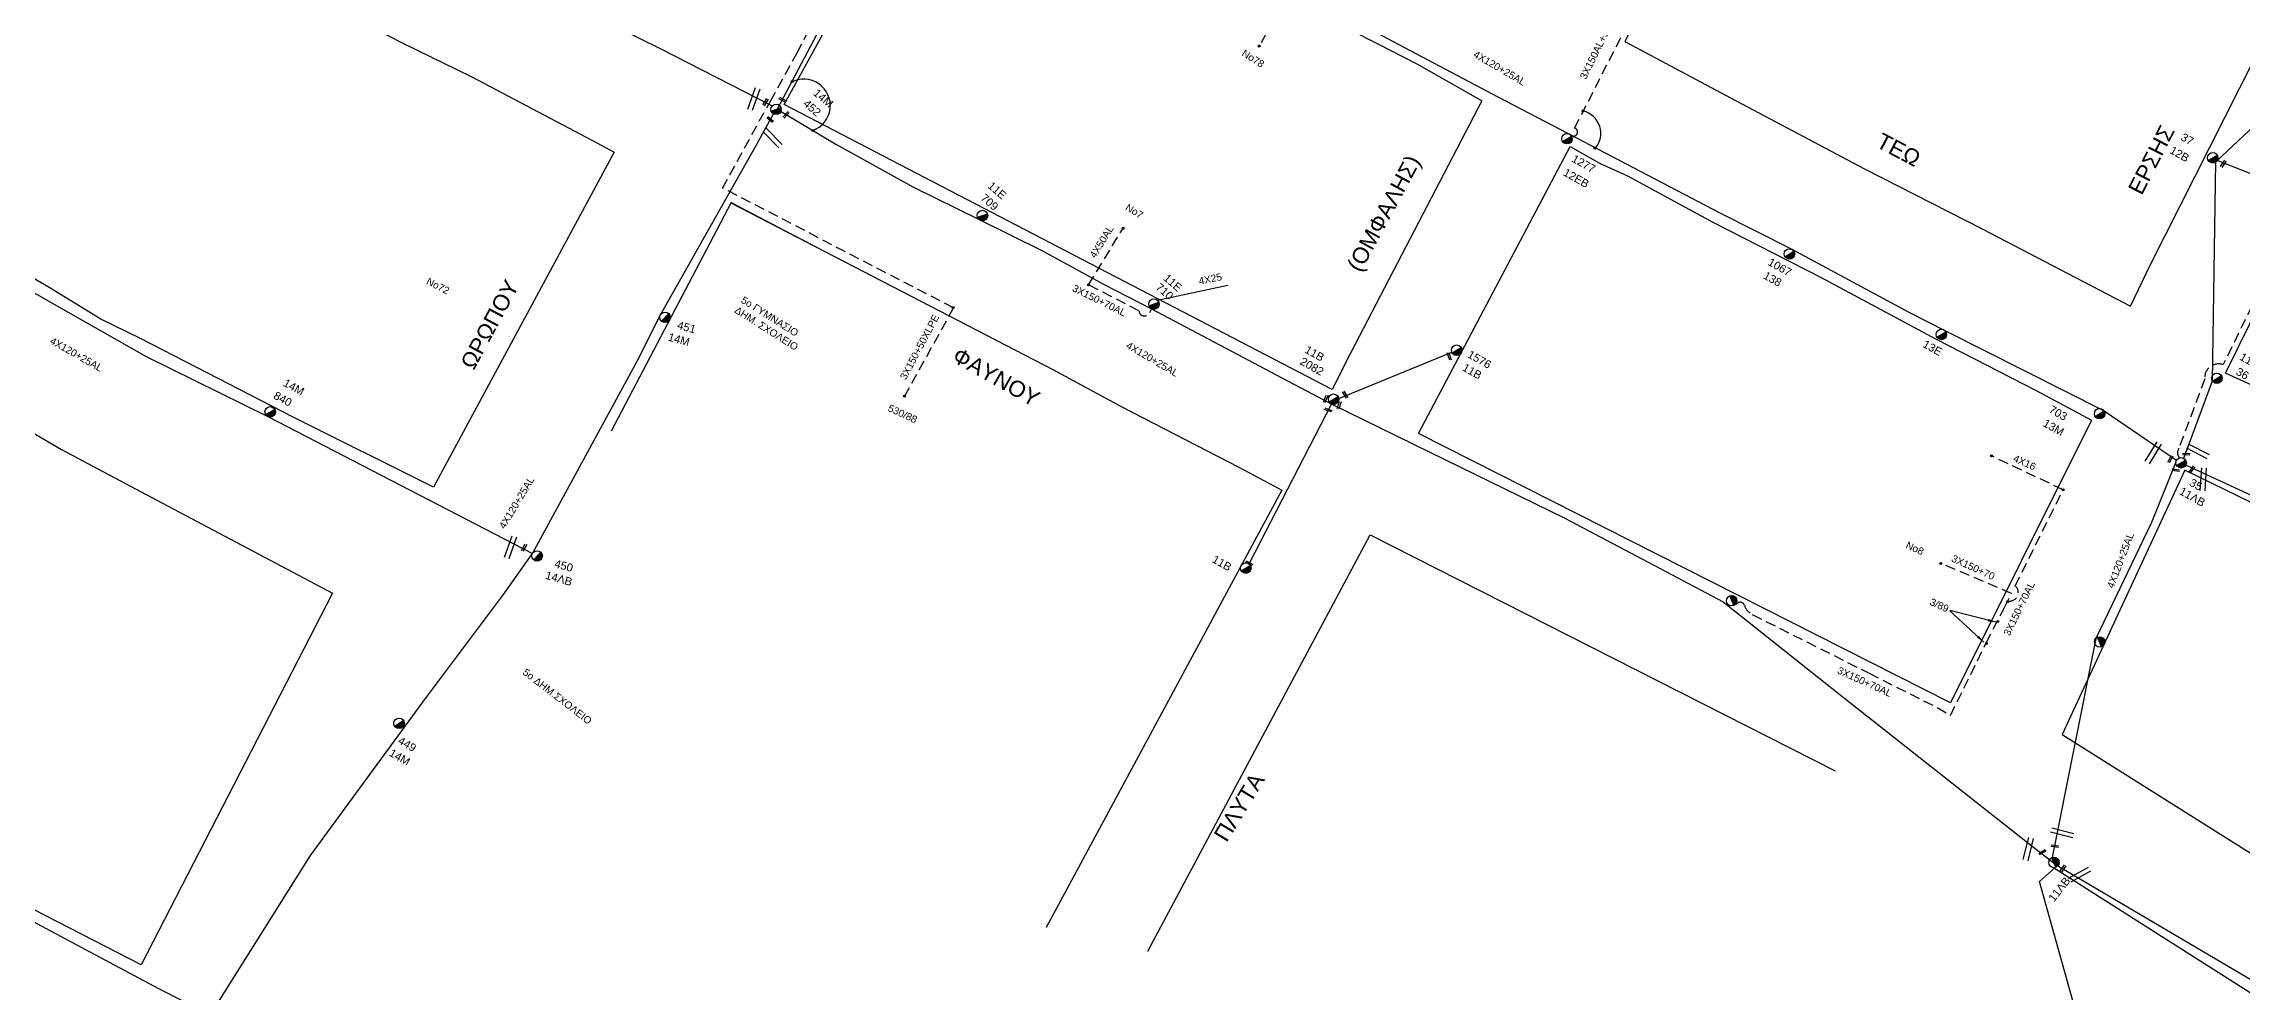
# Model space of a CAD drawing. Header units: millimetres. Extents: x 2087 to 5289, y 222 to 1137.
# Drawn here: x 2237.7 to 2512.4, y 456.7 to 575 of the extents above; entities that cross this region are included whole.
import ezdxf

# ---------------------------------------------------------------- set-up
doc = ezdxf.new("R2010")
doc.units = ezdxf.units.MM
doc.linetypes.add('DASHED', pattern=[19.05, 12.7, -6.35])
for name, color, linetype in [('Άγνωστα', 7, 'Continuous'), ('Εναέρια παροχή ΧΤ 4x16', 7, 'SYN_LINE'), ('Επιγραφές - Σχήματα', 7, 'Continuous'), ('Καλώδια ΧΤ   3x150+50CU', 7, 'DASHED'), ('Καλώδια ΧΤ   3x150+70 XLPE', 7, 'DASHED'), ('Καλώδια ΧΤ   3x150+70AL', 7, 'DASHED'), ('Καλώδια ΧΤ   3x150AL+50CU', 7, 'DASHED'), ('Μηχανική τομή', 7, 'Continuous'), ('Στύλος ΦΜ', 7, 'Continuous'), ('Στύλος ΦΜ @ 1', 7, 'Continuous'), ('Συνδέσεις', 7, 'Continuous'), ('Συνεστραμμένα ΧΤ   3x70+54.6+25 AL', 7, 'SYN_LINE'), ('Συνεστραμμενα ΧΤ  4Χ120+25 Al', 7, 'Continuous'), ('Τομή', 7, 'Continuous'), ('Υπογεια καλωδια Παροχων ΧΤ 4Χ50', 7, 'DASHED'), ('Υπόβαθρο ΔΕΗ', 7, 'Continuous'), ('Υπόγεια καλώδια Παροχών ΧΤ   4x16CU', 7, 'DASHED'), ('Υπόγεια καλώδια Παροχών ΧΤ   4x25', 7, 'DASHED'), ('Υπόγειο καλώδιο Μέσης Τάσης 20KV', 7, 'Continuous')]:
    doc.layers.add(name, color=color, linetype=linetype)
doc.styles.add('arial', font='arial.ttf')
doc.styles.get("Standard").update_dxf_attribs({"font": 'arial.ttf'})
doc.linetypes.add('SYN_LINE', pattern='A,0.5,-0.0001,["/\\/\\/\\/",Standard,S=0.1,R=0,X=0,Y=-0.05],-0.25', length=0.7501)
doc.dimstyles.new('ISO-25', dxfattribs={"dimtxt": 2.5, "dimasz": 2.5, "dimexe": 1.25, "dimexo": 0.625, "dimtad": 1, "dimtxsty": 'Standard', "dimcen": 2.5, "dimadec": 0, "dimazin": 0, "dimtfac": 1, "dimtmove": 0, "dimatfit": 3, "dimfxl": 1, "dimarcsym": 0})

# ---------------------------------------------------------------- blocks, each defined once
blk = doc.blocks.new('ΤΟΜΗ')
at = {"layer": 'Τομή', "ltscale": 40}
for p, q in [((-5.7, 0), (5.7, 0)), ((5.7, -2.3), (-5.7, -2.3))]:
    blk.add_line(p, q, dxfattribs=at)
blk = doc.blocks.new('ΜΗΧΑΝΙΚΗ ΤΟΜΗ')
at = {"layer": 'Μηχανική τομή', "ltscale": 40}
for p, q in [((-1.9, 0.8), (1.9, 0.8)), ((1.9, 0), (-1.9, 0))]:
    blk.add_line(p, q, dxfattribs=at)
blk = doc.blocks.new('ΥΠΑΡΧΩΝ ΤΣΙΜΕΝΤΕΝΙΟΣ ΣΤΥΛΟΣ')
at = {"layer": 'Στύλος ΦΜ'}
blk.add_hatch(color=7, dxfattribs=at).paths.add_polyline_path([(-1.3, -2.3, 0.574793), (2.6, 0, 0.268822), (1.3, 2.3)])
at = {"layer": 'Στύλος ΦΜ', "color": 7}
blk.add_line((-1.3, -2.3), (1.3, 2.3), dxfattribs=at)
blk.add_circle((0, 0), 2.62, dxfattribs=at)
at = {"layer": 'Στύλος ΦΜ', "flags": 4}
for tag, p in [('ΑΡΙΘΜΟΣ', (-4.7, 8.1)), ('ΤΥΠΟΣ', (-4.9, 3))]:
    blk.add_attdef(tag, p, '', height=4, dxfattribs=at)
blk = doc.blocks.new('_ΣΥΝΔΕΣΗ')
at = {"layer": 'Συνδέσεις', "linetype": 'SYN_LINE', "ltscale": 40}
blk.add_hatch(color=256, dxfattribs=at).paths.add_polyline_path([(0.5, 0, 1), (-0.5, 0, 1)])
at = {"layer": 'Συνδέσεις'}
blk.add_circle((0, 0), 0.5, dxfattribs=at)

msp = doc.modelspace()

# ---------------------------------------------------------------- linework, layer by layer
at = {"layer": 'Άγνωστα', "color": 62, "linetype": 'SYN_LINE', "ltscale": 10}
msp.add_lwpolyline([(2180.14, 574.7), (2195.8, 566.08), (2204.03, 561.83), (2215.42, 555.78), (2229.11, 548.1), (2250.51, 535.98), (2265.68, 528.49), (2298.78, 511.35)], dxfattribs=at)
at = {"layer": 'Άγνωστα', "color": 27, "linetype": 'SYN_LINE', "ltscale": 10}
msp.add_lwpolyline([(2519.83, 556.36), (2509.38, 560.5)], dxfattribs=at)
at = {"layer": 'Άγνωστα', "color": 7}
for centre, radius, start, end in [((2332.71, 567.34), 3.3, 289.7505, 118.8866), ((2429.44, 563.87), 2.88, 319.4097, 76.1793)]:
    msp.add_arc(centre, radius, start, end, dxfattribs=at)
at = {"layer": 'Καλώδια ΧΤ   3x150+50CU', "color": 85, "ltscale": 0.1}
msp.add_lwpolyline([(2428.86, 563.43), (2429.19, 563.63, 0.684733), (2429.03, 564.52), (2436.44, 578.97, -1.011915), (2437.23, 581.86)], format="xyb", dxfattribs=at)
at = {"layer": 'Καλώδια ΧΤ   3x150+70AL', "color": 173, "linetype": 'DASHED', "ltscale": 0.1}
msp.add_lwpolyline([(2576.3, 544.33), (2577.54, 546.78), (2528.19, 571.66), (2521.24, 557.56, 0.931326), (2519.62, 554.27), (2510.11, 534.97, 0.535092), (2507.81, 533.18), (2504.59, 524.51, 0.353358), (2504.65, 523.31)], format="xyb", dxfattribs=at)
at = {"layer": 'Καλώδια ΧΤ   3x150+70AL', "color": 62, "ltscale": 0.1}
for points in [[(2376.17, 541.95), (2375.89, 541.42, -0.755176), (2374.59, 541.68), (2368.28, 544.93)], [(2483.18, 505.43, 0.78331), (2484.12, 507.31), (2490.11, 519.32)], [(2449.19, 505.04), (2449.51, 505.2, -0.463126), (2450.27, 504.89, 0.201555), (2451.26, 503.73), (2465.87, 496.38), (2474.38, 492.09), (2476.03, 491.12), (2480.5, 500.2), (2482.79, 504.62), (2483.64, 506.34)]]:
    msp.add_lwpolyline(points, format="xyb", dxfattribs=at)
msp.add_lwpolyline([(2483.64, 506.34), (2474.83, 510.11)], dxfattribs=at)
at = {"layer": 'Καλώδια ΧΤ   3x150AL+50CU', "color": 30, "linetype": 'DASHED', "ltscale": 0.1}
msp.add_lwpolyline([(2345.29, 531), (2351.42, 542.07)], dxfattribs=at)
at = {"layer": 'Συνεστραμμένα ΧΤ   3x70+54.6+25 AL', "color": 85, "linetype": 'SYN_LINE', "ltscale": 10}
msp.add_lwpolyline([(2205.46, 376.99), (2219.47, 386.24), (2222.81, 392.37), (2228.91, 403.3), (2231.63, 408.9), (2236.72, 418.29), (2243.48, 430.73), (2245.64, 433.84), (2254.57, 447.96), (2258.49, 453.64), (2271.02, 473.62), (2285.53, 493.38), (2295.17, 506.22), (2298.78, 511.35), (2311.85, 535.41), (2314.78, 541.17), (2326.77, 562.44), (2328.91, 566.3)], dxfattribs=at)
at = {"layer": 'Συνεστραμμένα ΧΤ   3x70+54.6+25 AL', "color": 1, "linetype": 'SYN_LINE', "ltscale": 10}
msp.add_lwpolyline([(2257.92, 453.97), (2257.92, 453.97), (2252.07, 456.95), (2236.88, 465.06), (2230.94, 468.08), (2218.57, 474.59), (2206.04, 480.76), (2204.65, 481.63), (2175.25, 496.63)], dxfattribs=at)
at = {"layer": 'Συνεστραμμενα ΧΤ  4Χ120+25 Al', "color": 27, "linetype": 'SYN_LINE', "ltscale": 10}
for points in [[(2209.23, 630.44), (2222.53, 622.73), (2234.33, 615.8), (2241.9, 611.36), (2244.42, 609.7), (2257.59, 603), (2267.8, 597.89), (2281.19, 590.55), (2282.71, 589.94), (2299.51, 582.01), (2314.72, 574.48), (2328.73, 567.3)], [(2505.18, 523.26), (2508.77, 532.92), (2509.21, 560.3), (2534.19, 583.84)]]:
    msp.add_lwpolyline(points, dxfattribs=at)
at = {"layer": 'Συνεστραμμενα ΧΤ  4Χ120+25 Al', "color": 85, "linetype": 'SYN_LINE', "ltscale": 10}
msp.add_lwpolyline([(2350.1, 604.38), (2366.96, 596.43), (2384.36, 587.26), (2405.58, 575.79), (2419.43, 568.42), (2428.34, 563.8), (2428.34, 563.8), (2447.18, 553.93), (2456.2, 549.39), (2470.83, 541.54), (2475.32, 539.23), (2495.23, 529.18), (2495.23, 529.18), (2495.23, 529.18), (2504.29, 523.01)], dxfattribs=at)
at = {"layer": 'Συνεστραμμενα ΧΤ  4Χ120+25 Al', "color": 62, "linetype": 'SYN_LINE', "ltscale": 10}
for points in [[(2349.2, 603.91), (2338.79, 584.71), (2329.35, 566.91)], [(2329.35, 566.91), (2336.68, 562.52), (2346.31, 557.2), (2354.61, 553.11), (2362.52, 549.2), (2370.15, 545.02), (2376.17, 541.95), (2393.23, 532.88), (2398.61, 530.06), (2410.85, 524.07), (2427.83, 515.76), (2439.73, 509.47), (2447.6, 505.31), (2462.63, 493.4), (2485.66, 475.24), (2489.02, 472.62)], [(2399.57, 530.73), (2413.7, 536.52)], [(2398.65, 530.05), (2388.31, 510.04)]]:
    msp.add_lwpolyline(points, dxfattribs=at)
at = {"layer": 'Συνεστραμμενα ΧΤ  4Χ120+25 Al', "color": 173, "linetype": 'SYN_LINE', "ltscale": 10}
msp.add_lwpolyline([(2504.21, 522.78), (2501.14, 515.25), (2494.2, 500.73), (2488.72, 473.35)], dxfattribs=at)
at = {"layer": 'Συνεστραμμενα ΧΤ  4Χ120+25 Al', "color": 30, "linetype": 'SYN_LINE', "ltscale": 10}
msp.add_lwpolyline([(2613.09, 485.04), (2582.53, 491.98), (2557.83, 498.4), (2530.22, 510.93), (2505.45, 522.4)], dxfattribs=at)
at = {"layer": 'Συνεστραμμενα ΧΤ  4Χ120+25 Al', "color": 6, "linetype": 'SYN_LINE', "ltscale": 10}
msp.add_lwpolyline([(2584.86, 427.2), (2550.84, 434.69), (2519.16, 454.76), (2489.05, 472.54)], dxfattribs=at)
at = {"layer": 'Υπογεια καλωδια Παροχων ΧΤ 4Χ50', "color": 85, "linetype": 'DASHED', "ltscale": 0.1}
msp.add_lwpolyline([(2394.17, 582.95), (2389.63, 574.79)], dxfattribs=at)
at = {"layer": 'Υπογεια καλωδια Παροχων ΧΤ 4Χ50', "color": 62, "linetype": 'DASHED', "ltscale": 0.1}
msp.add_lwpolyline([(2368.28, 544.93), (2372.6, 552)], dxfattribs=at)
at = {"layer": 'Υπόβαθρο ΔΕΗ'}
for points in [[(2204.19, 617.08), (2248.4, 592.84), (2244.2, 594.98), (2248.4, 592.84), (2263.01, 585.23), (2282.58, 575.15), (2282.58, 575.15), (2291.18, 570.92), (2306.27, 562.98), (2309.01, 561.53), (2286.41, 519.64), (2268.86, 528.4), (2256.82, 534.6), (2249.69, 538.27), (2244.84, 540.64), (2238.38, 544.62), (2230.62, 549.12)], [(2435.32, 575.34), (2449.24, 567.95), (2465.28, 559.44), (2479.97, 551.94), (2498.52, 542.29), (2500.97, 547.41), (2515.92, 576.91), (2454.03, 611.79), (2435.32, 575.34)], [(2349.79, 603.66), (2374.95, 590.47), (2382.39, 586.58), (2386.27, 584.48), (2391.27, 581.81), (2398.13, 578.29), (2404.37, 575.09), (2409.32, 572.56), (2415.8, 568.88), (2417.44, 567.94), (2406.38, 546.64), (2401.05, 536.39), (2398.75, 531.87), (2330.26, 567.5), (2330.26, 567.5), (2330.26, 567.5), (2330.26, 567.5), (2330.26, 567.5), (2330.26, 567.5), (2330.26, 567.5), (2335.33, 576.71), (2340.85, 586.97), (2345.38, 595.42), (2349.79, 603.66)], [(2599.98, 534.53), (2581.51, 501.42), (2510.4, 533.89), (2510.4, 533.89), (2510.4, 533.89), (2528.48, 570.58), (2599.98, 534.53), (2599.98, 534.53), (2599.98, 534.53), (2599.98, 534.53), (2599.98, 534.53)], [(2173.12, 561.18), (2185.06, 554.57), (2198.42, 547.59), (2213.72, 539), (2223.84, 533.76), (2239.92, 524.36), (2251.81, 518.02), (2273.77, 506.4), (2273.77, 506.4), (2273.77, 506.4), (2249.86, 459.95), (2145.91, 513.36), (2173.12, 561.18), (2173.12, 561.18), (2173.12, 561.18)], [(2428.49, 562.22), (2432.22, 560.1), (2435.64, 558.57), (2446.31, 552.76), (2459.87, 545.84), (2474.23, 538.13), (2486.74, 531.75), (2493.66, 528.04), (2476.03, 492.68), (2409.54, 526.35), (2428.49, 562.22)], [(2323.62, 555.25), (2308.6, 526.63)], [(2323.62, 555.25), (2333.77, 549.91), (2333.77, 549.91), (2333.77, 549.91), (2323.59, 555.2), (2363.81, 534.34), (2372.45, 529.68), (2387.06, 522.13), (2391.46, 519.82), (2392.45, 519.29), (2363, 464.62), (2363, 464.62), (2363, 464.62)], [(2489.98, 488.74), (2555.91, 447.24), (2574.83, 487.88), (2505.31, 521.78), (2489.98, 488.74)], [(2375.71, 461.65), (2375.71, 461.65), (2375.71, 461.65), (2403.49, 513.7), (2461.61, 484.17)]]:
    msp.add_lwpolyline(points, dxfattribs=at)
msp.add_lwpolyline([(2549.17, 433.81), (2537.54, 408.53), (2498.43, 429.94), (2487.15, 470.37), (2489.02, 472.03)], close=True, dxfattribs=at)
at = {"layer": 'Υπόγεια καλώδια Παροχών ΧΤ   4x16CU', "color": 62, "linetype": 'DASHED', "ltscale": 0.1}
msp.add_lwpolyline([(2490.11, 519.32), (2481.17, 523.55)], dxfattribs=at)
at = {"layer": 'Υπόγεια καλώδια Παροχών ΧΤ   4x25', "color": 62, "linetype": 'SYN_LINE', "ltscale": 10}
msp.add_lwpolyline([(2376.89, 543.03), (2385.71, 544.88)], dxfattribs=at)
at = {"layer": 'Υπόγειο καλώδιο Μέσης Τάσης 20KV', "color": 30, "linetype": 'DASHED', "ltscale": 0.1}
msp.add_lwpolyline([(2351.42, 542.07), (2322.53, 557.04), (2322.53, 557.04), (2322.53, 557.04), (2328.53, 567.9), (2331.87, 573.92), (2335.35, 580.83), (2339.39, 588.58), (2342.52, 594.7), (2344.78, 599.13), (2346.91, 603.31), (2348.56, 606.43, -0.254289), (2350.89, 606.4, 0.621751)], format="xyb", dxfattribs=at)

# ---------------------------------------------------------------- block references
at = {"layer": 'Μηχανική τομή'}
for p, xscale, yscale, zscale, rotation in [((2327.84, 567.84), 0.2499999999999996, 0.2499999999999996, 0.2499999999999996, 238.0632451072191), ((2328.43, 565.52), 0.2499999999999996, 0.2499999999999996, 0.2499999999999996, 321.4549511869955), ((2330, 567.99), 0.2499999999999996, 0.2499999999999996, 0.2499999999999996, 332.6800416187847), ((2330.4, 566.26), 0.2499999999999996, 0.2499999999999996, 0.2499999999999996, 227.7127636123481), ((2510.06, 560.12), 0.2499999999999996, 0.2499999999999996, 0.2499999999999996, 234.0947237511331), ((2413.28, 535.97), 0.2499999999999996, 0.2499999999999996, 0.2499999999999996, 288.3637675137139), ((2397.83, 530.72), 0.2499999999999996, 0.2499999999999996, 0.2499999999999996, 248.5893753220531), ((2399.52, 529.92), 0.2499999999999996, 0.2499999999999996, 0.2499999999999996, 251.0097848915889), ((2400.27, 531.16), 0.2499999999999996, 0.2499999999999996, 0.2499999999999996, 302.2868218759486), ((2398.2, 529.21), 0.2499999999999996, 0.2499999999999996, 0.2499999999999996, 340.3969390339446), ((2503.42, 523.2), 0.2499999999999997, 0.2499999999999997, 0.2499999999999997, 242.4948582239973), ((2504.2, 521.88), 0.2499999999999992, 0.2499999999999992, 0.2499999999999992, 173.0531616313642), ((2505.49, 523.68), 0.2499999999999997, 0.2499999999999997, 0.2499999999999997, 357.9559784634801), ((2506.29, 521.8), 0.2499999999999997, 0.2499999999999997, 0.2499999999999997, 52.89131356739019), ((2297.82, 512.06), 0.2499999999999996, 0.2499999999999996, 0.2499999999999996, 60.07935145815397), ((2388.31, 510.04), 0.2499999999999996, 0.2499999999999996, 0.2499999999999996, 332.3295349199935), ((2487.47, 474.1), 0.2499999999999997, 0.2499999999999997, 0.2499999999999997, 211.9164793190017), ((2489.07, 474.87), 0.2499999999999996, 0.2499999999999996, 0.2499999999999996, 172.3254585092754), ((2490.17, 471.93), 0.2499999999999997, 0.2499999999999997, 0.2499999999999997, 56.07497975947436)]:
    msp.add_blockref('ΜΗΧΑΝΙΚΗ ΤΟΜΗ', p, dxfattribs=dict(at, xscale=xscale, yscale=yscale, zscale=zscale, rotation=rotation))
at = {"layer": 'Στύλος ΦΜ @ 1', "ltscale": 40}
ref = msp.add_blockref('ΥΠΑΡΧΩΝ ΤΣΙΜΕΝΤΕΝΙΟΣ ΣΤΥΛΟΣ', (2329.23, 566.87), dxfattribs=dict(at, xscale=0.2499999999999999, yscale=0.2499999999999999, zscale=0.2499999999999999, rotation=319.1566612122779))
ref.add_attrib('ΤΥΠΟΣ', '452', (2332.53, 567.44), dxfattribs={"layer": 'Στύλος ΦΜ', "height": 1, "rotation": 319.1567, "flags": 4})
ref.add_attrib('ΑΡΙΘΜΟΣ', '14M', (2333.78, 568.77), dxfattribs={"layer": 'Στύλος ΦΜ', "height": 1, "rotation": 319.1567, "flags": 4})
ref = msp.add_blockref('ΥΠΑΡΧΩΝ ΤΣΙΜΕΝΤΕΝΙΟΣ ΣΤΥΛΟΣ', (2428.09, 563.2), dxfattribs=dict(at, xscale=0.2499999999999998, yscale=0.2499999999999998, zscale=0.2499999999999998, rotation=330.6463124681125))
ref.add_attrib('ΤΥΠΟΣ', '12EB', (2427.52, 558.68), dxfattribs={"layer": 'Στύλος ΦΜ', "height": 1, "rotation": 330.6463, "flags": 4})
ref.add_attrib('ΑΡΙΘΜΟΣ', '1277', (2428.58, 560.41), dxfattribs={"layer": 'Στύλος ΦΜ', "height": 1, "rotation": 330.6463, "flags": 4})
ref = msp.add_blockref('ΥΠΑΡΧΩΝ ΤΣΙΜΕΝΤΕΝΙΟΣ ΣΤΥΛΟΣ', (2508.81, 560.82), dxfattribs=dict(at, xscale=0.2499999999999998, yscale=0.2499999999999998, zscale=0.2499999999999998, rotation=330.6463124681125))
ref.add_attrib('ΤΥΠΟΣ', '12B', (2503.34, 561.46), dxfattribs={"layer": 'Στύλος ΦΜ', "height": 1, "rotation": 330.6463, "flags": 4})
ref.add_attrib('ΑΡΙΘΜΟΣ', '37', (2504.71, 563.1), dxfattribs={"layer": 'Στύλος ΦΜ', "height": 1, "rotation": 330.6463, "flags": 4})
ref = msp.add_blockref('ΥΠΑΡΧΩΝ ΤΣΙΜΕΝΤΕΝΙΟΣ ΣΤΥΛΟΣ', (2355.03, 553.6), dxfattribs=dict(at, xscale=0.2499999999999999, yscale=0.2499999999999999, zscale=0.2499999999999999, rotation=319.1566612122779))
ref.add_attrib('ΤΥΠΟΣ', '709', (2354.71, 555.66), dxfattribs={"layer": 'Στύλος ΦΜ', "height": 1, "rotation": 319.1567, "flags": 4})
ref.add_attrib('ΑΡΙΘΜΟΣ', '11E', (2355.59, 557.18), dxfattribs={"layer": 'Στύλος ΦΜ', "height": 1, "rotation": 319.1567, "flags": 4})
ref = msp.add_blockref('ΥΠΑΡΧΩΝ ΤΣΙΜΕΝΤΕΝΙΟΣ ΣΤΥΛΟΣ', (2455.9, 548.8), dxfattribs=dict(at, xscale=0.2499999999999998, yscale=0.2499999999999998, zscale=0.2499999999999998, rotation=330.6463124681125))
ref.add_attrib('ΤΥΠΟΣ', '138', (2452.53, 545.8), dxfattribs={"layer": 'Στύλος ΦΜ', "height": 1, "rotation": 330.6463, "flags": 4})
ref.add_attrib('ΑΡΙΘΜΟΣ', '1067', (2453.1, 547.48), dxfattribs={"layer": 'Στύλος ΦΜ', "height": 1, "rotation": 330.6463, "flags": 4})
ref = msp.add_blockref('ΥΠΑΡΧΩΝ ΤΣΙΜΕΝΤΕΝΙΟΣ ΣΤΥΛΟΣ', (2376.46, 542.53), dxfattribs=dict(at, xscale=0.2499999999999999, yscale=0.2499999999999999, zscale=0.2499999999999999, rotation=319.1566612122779))
ref.add_attrib('ΤΥΠΟΣ', '710', (2376.58, 544.5), dxfattribs={"layer": 'Στύλος ΦΜ', "height": 1, "rotation": 319.1567, "flags": 4})
ref.add_attrib('ΑΡΙΘΜΟΣ', '11E', (2377.55, 545.64), dxfattribs={"layer": 'Στύλος ΦΜ', "height": 1, "rotation": 319.1567, "flags": 4})
ref = msp.add_blockref('ΥΠΑΡΧΩΝ ΤΣΙΜΕΝΤΕΝΙΟΣ ΣΤΥΛΟΣ', (2315.36, 540.88), dxfattribs=dict(at, xscale=0.2499999999999998, yscale=0.2499999999999998, zscale=0.2499999999999998, rotation=344.3044339155387))
ref.add_attrib('ΤΥΠΟΣ', '451', (2316.79, 539.48), dxfattribs={"layer": 'Στύλος ΦΜ', "height": 1, "rotation": 344.3044, "flags": 4})
ref.add_attrib('ΑΡΙΘΜΟΣ', '14M', (2315.64, 538), dxfattribs={"layer": 'Στύλος ΦΜ', "height": 1, "rotation": 344.3044, "flags": 4})
ref = msp.add_blockref('ΥΠΑΡΧΩΝ ΤΣΙΜΕΝΤΕΝΙΟΣ ΣΤΥΛΟΣ', (2474.89, 538.74), dxfattribs=dict(at, xscale=0.2499999999999998, yscale=0.2499999999999998, zscale=0.2499999999999998, rotation=330.6463124681125))
ref.add_attrib('ΑΡΙΘΜΟΣ', '13E', (2472.46, 537.23), dxfattribs={"layer": 'Στύλος ΦΜ', "height": 1, "rotation": 330.6463, "flags": 4})
ref = msp.add_blockref('ΥΠΑΡΧΩΝ ΤΣΙΜΕΝΤΕΝΙΟΣ ΣΤΥΛΟΣ', (2398.92, 530.64), dxfattribs=dict(at, xscale=0.2499999999999998, yscale=0.2499999999999998, zscale=0.2499999999999998, rotation=330.6463124681125))
ref.add_attrib('ΤΥΠΟΣ', '2082', (2394.62, 535.07), dxfattribs={"layer": 'Στύλος ΦΜ', "height": 1, "rotation": 330.6463, "flags": 4})
ref.add_attrib('ΑΡΙΘΜΟΣ', '11B', (2395.21, 536.53), dxfattribs={"layer": 'Στύλος ΦΜ', "height": 1, "rotation": 330.6463, "flags": 4})
ref = msp.add_blockref('ΥΠΑΡΧΩΝ ΤΣΙΜΕΝΤΕΝΙΟΣ ΣΤΥΛΟΣ', (2414.3, 536.77), dxfattribs=dict(at, xscale=0.2499999999999998, yscale=0.2499999999999998, zscale=0.2499999999999998, rotation=330.6463124681125))
ref.add_attrib('ΤΥΠΟΣ', '1576', (2415.55, 535.94), dxfattribs={"layer": 'Στύλος ΦΜ', "height": 1, "rotation": 330.6463, "flags": 4})
ref.add_attrib('ΑΡΙΘΜΟΣ', '11B', (2414.91, 534.3), dxfattribs={"layer": 'Στύλος ΦΜ', "height": 1, "rotation": 330.6463, "flags": 4})
ref = msp.add_blockref('ΥΠΑΡΧΩΝ ΤΣΙΜΕΝΤΕΝΙΟΣ ΣΤΥΛΟΣ', (2509.33, 533.26), dxfattribs=dict(at, xscale=0.2499999999999998, yscale=0.2499999999999998, zscale=0.2499999999999998, rotation=330.6463124681125))
ref.add_attrib('ΤΥΠΟΣ', '36', (2511.61, 533.79), dxfattribs={"layer": 'Στύλος ΦΜ', "height": 1, "rotation": 330.6463, "flags": 4})
ref.add_attrib('ΑΡΙΘΜΟΣ', '11Μ', (2512.07, 535.64), dxfattribs={"layer": 'Στύλος ΦΜ', "height": 1, "rotation": 330.6463, "flags": 4})
ref = msp.add_blockref('ΥΠΑΡΧΩΝ ΤΣΙΜΕΝΤΕΝΙΟΣ ΣΤΥΛΟΣ', (2266, 529.06), dxfattribs=dict(at, xscale=0.2499999999999998, yscale=0.2499999999999998, zscale=0.2499999999999998, rotation=331.3512932549152))
ref.add_attrib('ΤΥΠΟΣ', '840', (2266.31, 530.8), dxfattribs={"layer": 'Στύλος ΦΜ', "height": 1, "rotation": 331.3513, "flags": 4})
ref.add_attrib('ΑΡΙΘΜΟΣ', '14M', (2267.52, 532.37), dxfattribs={"layer": 'Στύλος ΦΜ', "height": 1, "rotation": 331.3513, "flags": 4})
ref = msp.add_blockref('ΥΠΑΡΧΩΝ ΤΣΙΜΕΝΤΕΝΙΟΣ ΣΤΥΛΟΣ', (2494.67, 528.84), dxfattribs=dict(at, xscale=0.2499999999999998, yscale=0.2499999999999998, zscale=0.2499999999999998, rotation=330.6463124681125))
ref.add_attrib('ΤΥΠΟΣ', '13Μ', (2487.49, 527.34), dxfattribs={"layer": 'Στύλος ΦΜ', "height": 1, "rotation": 330.6463, "flags": 4})
ref.add_attrib('ΑΡΙΘΜΟΣ', '703', (2488.23, 529.06), dxfattribs={"layer": 'Στύλος ΦΜ', "height": 1, "rotation": 330.6463, "flags": 4})
ref = msp.add_blockref('ΥΠΑΡΧΩΝ ΤΣΙΜΕΝΤΕΝΙΟΣ ΣΤΥΛΟΣ', (2504.86, 522.69), dxfattribs=dict(at, xscale=0.2499999999999998, yscale=0.2499999999999998, zscale=0.2499999999999998, rotation=330.6463124681125))
ref.add_attrib('ΤΥΠΟΣ', '11ΛB', (2504.53, 518.84), dxfattribs={"layer": 'Στύλος ΦΜ', "height": 1, "rotation": 330.6463, "flags": 4})
ref.add_attrib('ΑΡΙΘΜΟΣ', '35', (2505.79, 519.91), dxfattribs={"layer": 'Στύλος ΦΜ', "height": 1, "rotation": 330.6463, "flags": 4})
ref = msp.add_blockref('ΥΠΑΡΧΩΝ ΤΣΙΜΕΝΤΕΝΙΟΣ ΣΤΥΛΟΣ', (2299.36, 511.05), dxfattribs=dict(at, xscale=0.2499999999999998, yscale=0.2499999999999998, zscale=0.2499999999999998, rotation=344.3044339155387))
ref.add_attrib('ΤΥΠΟΣ', '450', (2301.44, 509.66), dxfattribs={"layer": 'Στύλος ΦΜ', "height": 1, "rotation": 344.3044, "flags": 4})
ref.add_attrib('ΑΡΙΘΜΟΣ', '14ΛΒ', (2300.3, 508.21), dxfattribs={"layer": 'Στύλος ΦΜ', "height": 1, "rotation": 344.3044, "flags": 4})
ref = msp.add_blockref('ΥΠΑΡΧΩΝ ΤΣΙΜΕΝΤΕΝΙΟΣ ΣΤΥΛΟΣ', (2387.94, 509.53), dxfattribs=dict(at, xscale=0.2499999999999998, yscale=0.2499999999999998, zscale=0.2499999999999998, rotation=330.6463124681125))
ref.add_attrib('ΑΡΙΘΜΟΣ', '11B', (2383.63, 510.33), dxfattribs={"layer": 'Στύλος ΦΜ', "height": 1, "rotation": 330.6463, "flags": 4})
at = {"layer": 'Στύλος ΦΜ @ 1', "ltscale": 40, "xscale": 0.2499999999999999, "yscale": 0.2499999999999999, "zscale": 0.2499999999999999, "rotation": 51.76851170533031}
for p in [(2448.68, 505.45), (2494.67, 500.3)]:
    msp.add_blockref('ΥΠΑΡΧΩΝ ΤΣΙΜΕΝΤΕΝΙΟΣ ΣΤΥΛΟΣ', p, dxfattribs=at)
at = {"layer": 'Στύλος ΦΜ @ 1', "ltscale": 40}
ref = msp.add_blockref('ΥΠΑΡΧΩΝ ΤΣΙΜΕΝΤΕΝΙΟΣ ΣΤΥΛΟΣ', (2282.11, 490.13), dxfattribs=dict(at, xscale=0.2499999999999998, yscale=0.2499999999999998, zscale=0.2499999999999998, rotation=330.1380714482834))
ref.add_attrib('ΤΥΠΟΣ', '449', (2281.86, 487.67), dxfattribs={"layer": 'Στύλος ΦΜ', "height": 1, "rotation": 330.1381, "flags": 4})
ref.add_attrib('ΑΡΙΘΜΟΣ', '14Μ', (2280.76, 486.14), dxfattribs={"layer": 'Στύλος ΦΜ', "height": 1, "rotation": 330.1381, "flags": 4})
ref = msp.add_blockref('ΥΠΑΡΧΩΝ ΤΣΙΜΕΝΤΕΝΙΟΣ ΣΤΥΛΟΣ', (2488.96, 472.74), dxfattribs=dict(at, xscale=0.2499999999999999, yscale=0.2499999999999999, zscale=0.2499999999999999, rotation=51.76851170533031))
ref.add_attrib('ΤΥΠΟΣ', '11ΛΒ', (2488.97, 467.73), dxfattribs={"layer": 'Στύλος ΦΜ', "height": 1, "rotation": 51.7685, "flags": 4})
at = {"layer": 'Συνδέσεις', "xscale": 0.25, "yscale": 0.25, "zscale": 0.25}
for p in [(2389.63, 574.79), (2331.25, 570.37), (2430.13, 566.67), (2333.83, 564.23), (2431.59, 562.04), (2372.62, 552.03), (2368.28, 544.93), (2351.38, 542.09), (2345.29, 531.01), (2481.17, 523.55), (2490.11, 519.32), (2474.83, 510.12), (2483.14, 505.31), (2481.94, 502.87), (2480.54, 500.12)]:
    msp.add_blockref('_ΣΥΝΔΕΣΗ', p, dxfattribs=at)
at = {"layer": 'Τομή'}
for p, xscale, yscale, zscale, rotation in [((2326.19, 568.26), 0.2499999999999995, 0.2499999999999995, 0.2499999999999995, 70.61850772610008), ((2329, 563.49), 0.2499999999999995, 0.2499999999999995, 0.2499999999999995, 314.5324425500895), ((2501.12, 524.1), 0.2499999999999996, 0.2499999999999996, 0.2499999999999996, 58.33667715572163), ((2507.1, 524.37), 0.2499999999999996, 0.2499999999999996, 0.2499999999999996, 332.6683838403951), ((2507.34, 520.65), 0.2499999999999995, 0.2499999999999995, 0.2499999999999995, 86.3325228689308), ((2295.77, 512.23), 0.2499999999999995, 0.2499999999999995, 0.2499999999999995, 70.61850772610008), ((2486.03, 474.34), 0.2499999999999995, 0.2499999999999995, 0.2499999999999995, 256.1545052717045), ((2490.07, 476.72), 0.2499999999999995, 0.2499999999999995, 0.2499999999999995, 345.3790897823239), ((2492.3, 470.97), 0.2499999999999995, 0.2499999999999995, 0.2499999999999995, 209.0098144632619)]:
    msp.add_blockref('ΤΟΜΗ', p, dxfattribs=dict(at, xscale=xscale, yscale=yscale, zscale=zscale, rotation=rotation))

# ---------------------------------------------------------------- texts
at = {"ltscale": 40, "char_height": 2, "width": 21.1415, "attachment_point": 1, "style": 'arial'}
for s, insert, rotation in [('TEΩ', (2467.51, 564.03), 332.2796), ('ΕΡΣΗΣ', (2498.15, 556.94), 62.9356)]:
    msp.add_mtext(s, dxfattribs=dict(at, insert=insert, rotation=rotation))
at = {"layer": 'Άγνωστα', "ltscale": 40, "char_height": 0.9, "attachment_point": 1, "style": 'arial'}
for s, insert, width, rotation in [('\\pt9;Νο78', (2387.83, 574.4), 69.1904, 327.7322), ('4X120+25AL', (2416.75, 574.27), 69.1904, 329.6165), ('Νο7', (2373.28, 555.14), 69.1904, 328.0164), ('\\pt9;4X50AL', (2368.36, 548.66), 69.1904, 58.4711), ('Νο72', (2285.84, 545.9), 69.1904, 332.4997), ('3X150+50XLPE', (2344.66, 533.42), 69.1904, 62.0635), ('4X120+25AL', (2238.82, 538.45), 69.1904, 330.2904), ('4X120+25AL', (2373.34, 537.88), 69.1904, 329.6165), ('530/88', (2343.49, 530.03), 69.1904, 335.2477), ('4X120+25AL', (2294.53, 514.81), 69.1904, 59.0368), ('4X120+25AL', (2495.55, 507.24), 6.6898, 69.1655), ('Νο8', (2470.72, 512.9), 69.1904, 335.4926), ('3/89', (2473.71, 505.81), 69.1904, 335.4926)]:
    msp.add_mtext(s, dxfattribs=dict(at, insert=insert, width=width, rotation=rotation))
at = {"layer": 'Εναέρια παροχή ΧΤ 4x16', "ltscale": 40, "insert": (2484.14, 523.76), "char_height": 0.9, "width": 69.1904, "attachment_point": 1, "rotation": 335.4926, "style": 'arial'}
msp.add_mtext('4X16', dxfattribs=at)
at = {"layer": 'Επιγραφές - Σχήματα', "ltscale": 40, "char_height": 2, "width": 21.1415, "attachment_point": 1, "style": 'arial'}
for s, insert, rotation in [('(OM{\\fArial|b0|i0|c204|p34;Ф}AΛHΣ)', (2400.5, 547.34), 61.5562), ('ΩΡΩΠΟΥ', (2289.69, 535.14), 61.7703), ('{\\fArial|b0|i0|c204|p34;Ф}AYNOY', (2352.06, 537.22), 330.528), ('{\\fArial|b0|i0|c204|p34;П}ΛYTA', (2383.84, 476.19), 58.7653)]:
    msp.add_mtext(s, dxfattribs=dict(at, insert=insert, rotation=rotation))
at = {"layer": 'Επιγραφές - Σχήματα', "char_height": 0.9, "attachment_point": 1}
for s, insert, width, rotation in [('5ο ΓΥΜΝΑΣΙΟ\\PΔΗΜ. ΣΧΟΛΕΙΟ', (2325.23, 543.56), 11.6536, 327.6589), ('5ο ΔΗΜ.ΣΧΟΛΕΙΟ', (2298.01, 497.05), 11.2895, 322.3333)]:
    msp.add_mtext(s, dxfattribs=dict(at, insert=insert, width=width, rotation=rotation))
at = {"layer": 'Καλώδια ΧΤ   3x150+50CU', "ltscale": 40, "insert": (2429.66, 570.93), "char_height": 0.9, "width": 69.1904, "attachment_point": 1, "rotation": 64.0208, "style": 'arial'}
msp.add_mtext('3X150AL+50CU', dxfattribs=at)
at = {"layer": 'Καλώδια ΧΤ   3x150+70 XLPE', "ltscale": 40, "insert": (2476.43, 511.23), "char_height": 0.9, "width": 69.1904, "attachment_point": 1, "rotation": 335.4926, "style": 'arial'}
msp.add_mtext('3X150+70', dxfattribs=at)
at = {"layer": 'Καλώδια ΧΤ   3x150+70AL', "ltscale": 40, "char_height": 0.9, "width": 69.1904, "attachment_point": 1, "style": 'arial'}
for insert, rotation in [((2366.56, 545.02), 333.5145), ((2482.6, 501.38), 64.0208), ((2462.17, 497.24), 335.4926)]:
    msp.add_mtext('3X150+70AL', dxfattribs=dict(at, insert=insert, rotation=rotation))
at = {"layer": 'Υπόγεια καλώδια Παροχών ΧΤ   4x25', "color": 0, "ltscale": 40, "insert": (2381.97, 545.83), "char_height": 0.9, "width": 69.1904, "attachment_point": 1, "rotation": 11.5096, "style": 'arial'}
msp.add_mtext('4X25', dxfattribs=at)

# ---------------------------------------------------------------- leaders
at = {"layer": 'Επιγραφές - Σχήματα', "ltscale": 40}
for points in [[(2481.71, 502.78), (2475.93, 504.24)], [(2480.18, 500.28), (2475.93, 504.21)]]:
    msp.add_leader(points, dimstyle='ISO-25', override={"dimasz": 1, "dimtad": 0}, dxfattribs=at)

doc.saveas('drawing.dxf')
